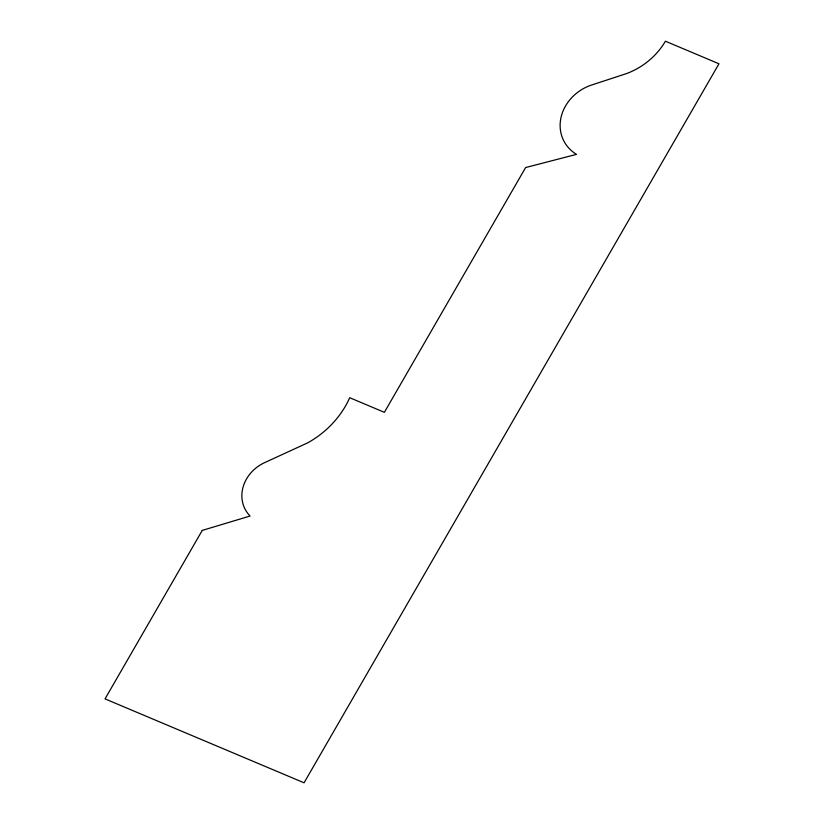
<?xml version="1.0" encoding="UTF-8"?>
<svg xmlns="http://www.w3.org/2000/svg" width="824" height="824" viewBox="0 0 824 824"><rect width="100%" height="100%" fill="white"/><g stroke="black" fill="none" stroke-linecap="round" stroke-linejoin="round"><path stroke-width="1.24" d="M202.251 530.409L105.029 698.886L304.066 782.8L718.971 63.788L665.401 41.2A68.237 59.802 -28.1 0 1 626.57 73.583L590.561 85.366A42.694 37.41 -28.1 0 0 560.866 118.151A42.694 37.41 -28.1 0 0 576.512 154.366L525.619 167.56L384.375 412.33L349.726 397.714A90.383 79.207 -28.1 0 1 307.682 442.859L264.144 462.851A36.771 32.218 -28.1 0 0 250.094 516.03L202.251 530.409"/></g></svg>
